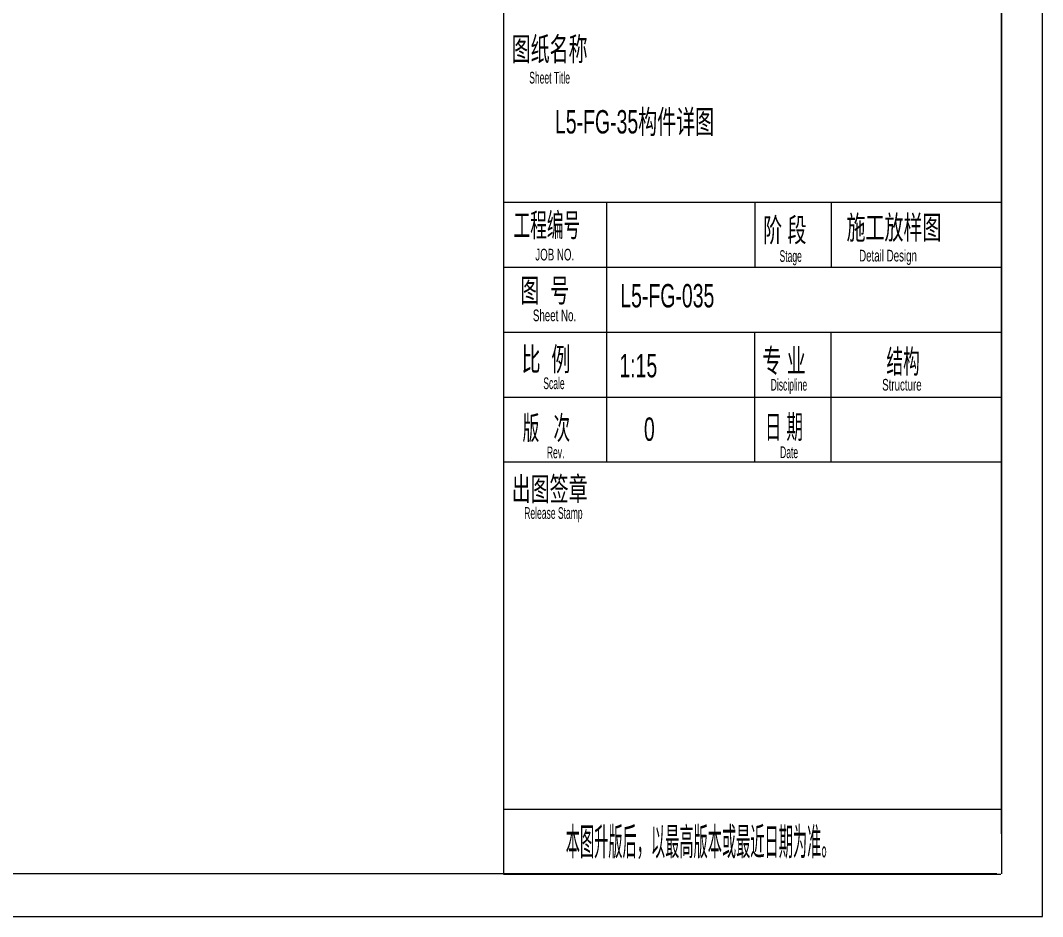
# Model space of a CAD drawing. Header units: millimetres. Extents: x 2 to 599, y 5 to 425.
# Drawn here: x 487.9 to 599, y 5 to 102.4 of the extents above; entities that cross this region are included whole.
import ezdxf

# ---------------------------------------------------------------- set-up
doc = ezdxf.new("R2010")
doc.units = ezdxf.units.MM
doc.linetypes.add('XKITLINE00', pattern=[0])
doc.layers.add('DrawingSheet', color=5, linetype='Continuous', lineweight=0)
doc.layers.add('OtherObjectType', color=1, linetype='Continuous', lineweight=0)
doc.styles.add('$TD_AUDIT_GENERATED_(24B)', font='ARIAL.TTF')

# ---------------------------------------------------------------- blocks, each defined once
blk = doc.blocks.new('*A47')
at = {"layer": 'DrawingSheet', "color": 5, "linetype": 'XKITLINE00', "lineweight": 0}
for p, q in [((599, 5), (599, 425)), ((5, 5), (599, 5))]:
    blk.add_line(p, q, dxfattribs=at)
blk = doc.blocks.new('*A49')
at = {"layer": 'OtherObjectType', "color": 7, "linetype": 'XKITLINE00', "lineweight": 0}
for p, q in [((599, 5), (599, 425)), ((540.4, 420.3), (540.4, 9.6)), ((594.5, 420.5), (594.5, 14)), ((594.53, 420.35), (594.53, 9.65)), ((540.4, 82.65), (594.47, 82.65)), ((551.6, 82.6), (551.6, 54.4)), ((567.74, 82.65), (567.74, 75.59)), ((576.01, 82.65), (576.01, 75.59)), ((540.4, 75.59), (594.47, 75.59)), ((540.4, 68.52), (594.47, 68.52)), ((567.7, 68.5), (567.7, 54.4)), ((576, 68.5), (576, 54.4)), ((540.4, 61.46), (594.47, 61.46)), ((540.4, 54.4), (594.47, 54.4)), ((540.4, 16.66), (594.47, 16.66)), ((594.03, 9.65), (18, 9.65)), ((540.4, 9.6), (594.47, 9.6)), ((5, 5), (599, 5))]:
    blk.add_line(p, q, dxfattribs=at)
at = {"layer": 'OtherObjectType', "color": 7, "style": '$TD_AUDIT_GENERATED_(24B)'}
for s, height, width, p in [('图纸名称', 2.543, 0.595, (541.29, 98.01)), ('Sheet Title', 1.2713, 0.522006, (543.2, 95.53)), ('L5-FG-35构件详图', 2.5427, 0.595, (546, 90.1)), ('工程编号', 2.543, 0.522006, (541.5, 78.88)), ('阶 段', 2.543, 0.595, (568.62, 78.34)), ('施工放样图', 2.543, 0.595, (577.69, 78.61)), ('JOB NO.', 1.271, 0.595, (543.86, 76.3)), ('Stage', 1.271, 0.522006, (570.41, 76.15)), ('Detail Design', 1.2713, 0.595, (579.06, 76.19)), ('图  号', 2.543, 0.595, (542.24, 71.78)), ('L5-FG-035', 2.543, 0.595, (553.1, 71.2)), ('Sheet No.', 1.271, 0.595, (543.6, 69.7)), ('比  例', 2.543, 0.595, (542.37, 64.3)), ('专 业', 2.543, 0.595, (568.54, 64.14)), ('结构', 2.543, 0.522006, (582.03, 64.06)), ('1:15', 2.543, 0.595, (553, 63.6)), ('Scale', 1.271, 0.522006, (544.73, 62.32)), ('Discipline', 1.271, 0.522006, (569.45, 62.16)), ('Structure', 1.271, 0.595, (581.57, 62.16)), ('版   次', 2.543, 0.522006, (542.48, 56.84)), ('0', 2.54, 0.595, (555.67, 56.7)), ('日 期', 2.543, 0.522006, (568.82, 56.95)), ('Rev.', 1.271, 0.522006, (545.12, 54.81)), ('Date', 1.271, 0.522006, (570.47, 54.82)), ('出图签章', 2.543, 0.595, (541.29, 50.2)), ('Release Stamp', 1.2713, 0.522006, (542.66, 48.22)), ('本图升版后，以最高版本或最近日期为准。', 3, 0.37715, (547.17, 11.65))]:
    blk.add_text(s, height=height, dxfattribs=dict(at, width=width)).set_placement(p)
blk = doc.blocks.new('*A51')
at = {"layer": 'OtherObjectType', "color": 7, "linetype": 'XKITLINE00', "lineweight": 0}
for p, q in [((599, 5), (599, 425)), ((540.4, 420.3), (540.4, 9.6)), ((594.5, 420.5), (594.5, 14)), ((594.53, 420.35), (594.53, 9.65)), ((540.4, 82.65), (594.47, 82.65)), ((551.6, 82.6), (551.6, 54.4)), ((567.74, 82.65), (567.74, 75.59)), ((576.01, 82.65), (576.01, 75.59)), ((540.4, 75.59), (594.47, 75.59)), ((540.4, 68.52), (594.47, 68.52)), ((567.7, 68.5), (567.7, 54.4)), ((576, 68.5), (576, 54.4)), ((540.4, 61.46), (594.47, 61.46)), ((540.4, 54.4), (594.47, 54.4)), ((540.4, 16.66), (594.47, 16.66)), ((594.03, 9.65), (18, 9.65)), ((540.4, 9.6), (594.47, 9.6)), ((5, 5), (599, 5))]:
    blk.add_line(p, q, dxfattribs=at)
at = {"layer": 'OtherObjectType', "color": 7, "style": '$TD_AUDIT_GENERATED_(24B)'}
for s, height, width, p in [('图纸名称', 2.543, 0.595, (541.29, 98.01)), ('Sheet Title', 1.2713, 0.522006, (543.2, 95.53)), ('L5-FG-35构件详图', 2.5427, 0.595, (546, 90.1)), ('工程编号', 2.543, 0.522006, (541.5, 78.88)), ('阶 段', 2.543, 0.595, (568.62, 78.34)), ('施工放样图', 2.543, 0.595, (577.69, 78.61)), ('JOB NO.', 1.271, 0.595, (543.86, 76.3)), ('Stage', 1.271, 0.522006, (570.41, 76.15)), ('Detail Design', 1.2713, 0.595, (579.06, 76.19)), ('图  号', 2.543, 0.595, (542.24, 71.78)), ('L5-FG-035', 2.543, 0.595, (553.1, 71.2)), ('Sheet No.', 1.271, 0.595, (543.6, 69.7)), ('比  例', 2.543, 0.595, (542.37, 64.3)), ('专 业', 2.543, 0.595, (568.54, 64.14)), ('结构', 2.543, 0.522006, (582.03, 64.06)), ('1:15', 2.543, 0.595, (553, 63.6)), ('Scale', 1.271, 0.522006, (544.73, 62.32)), ('Discipline', 1.271, 0.522006, (569.45, 62.16)), ('Structure', 1.271, 0.595, (581.57, 62.16)), ('版   次', 2.543, 0.522006, (542.48, 56.84)), ('0', 2.54, 0.595, (555.67, 56.7)), ('日 期', 2.543, 0.522006, (568.82, 56.95)), ('Rev.', 1.271, 0.522006, (545.12, 54.81)), ('Date', 1.271, 0.522006, (570.47, 54.82)), ('出图签章', 2.543, 0.595, (541.29, 50.2)), ('Release Stamp', 1.2713, 0.522006, (542.66, 48.22)), ('本图升版后，以最高版本或最近日期为准。', 3, 0.37715, (547.17, 11.65))]:
    blk.add_text(s, height=height, dxfattribs=dict(at, width=width)).set_placement(p)

msp = doc.modelspace()

# ---------------------------------------------------------------- block references
at = {"lineweight": 0}
for name in ['*A47', '*A49', '*A51']:
    msp.add_blockref(name, (0, 0), dxfattribs=at)

doc.saveas('drawing.dxf')
